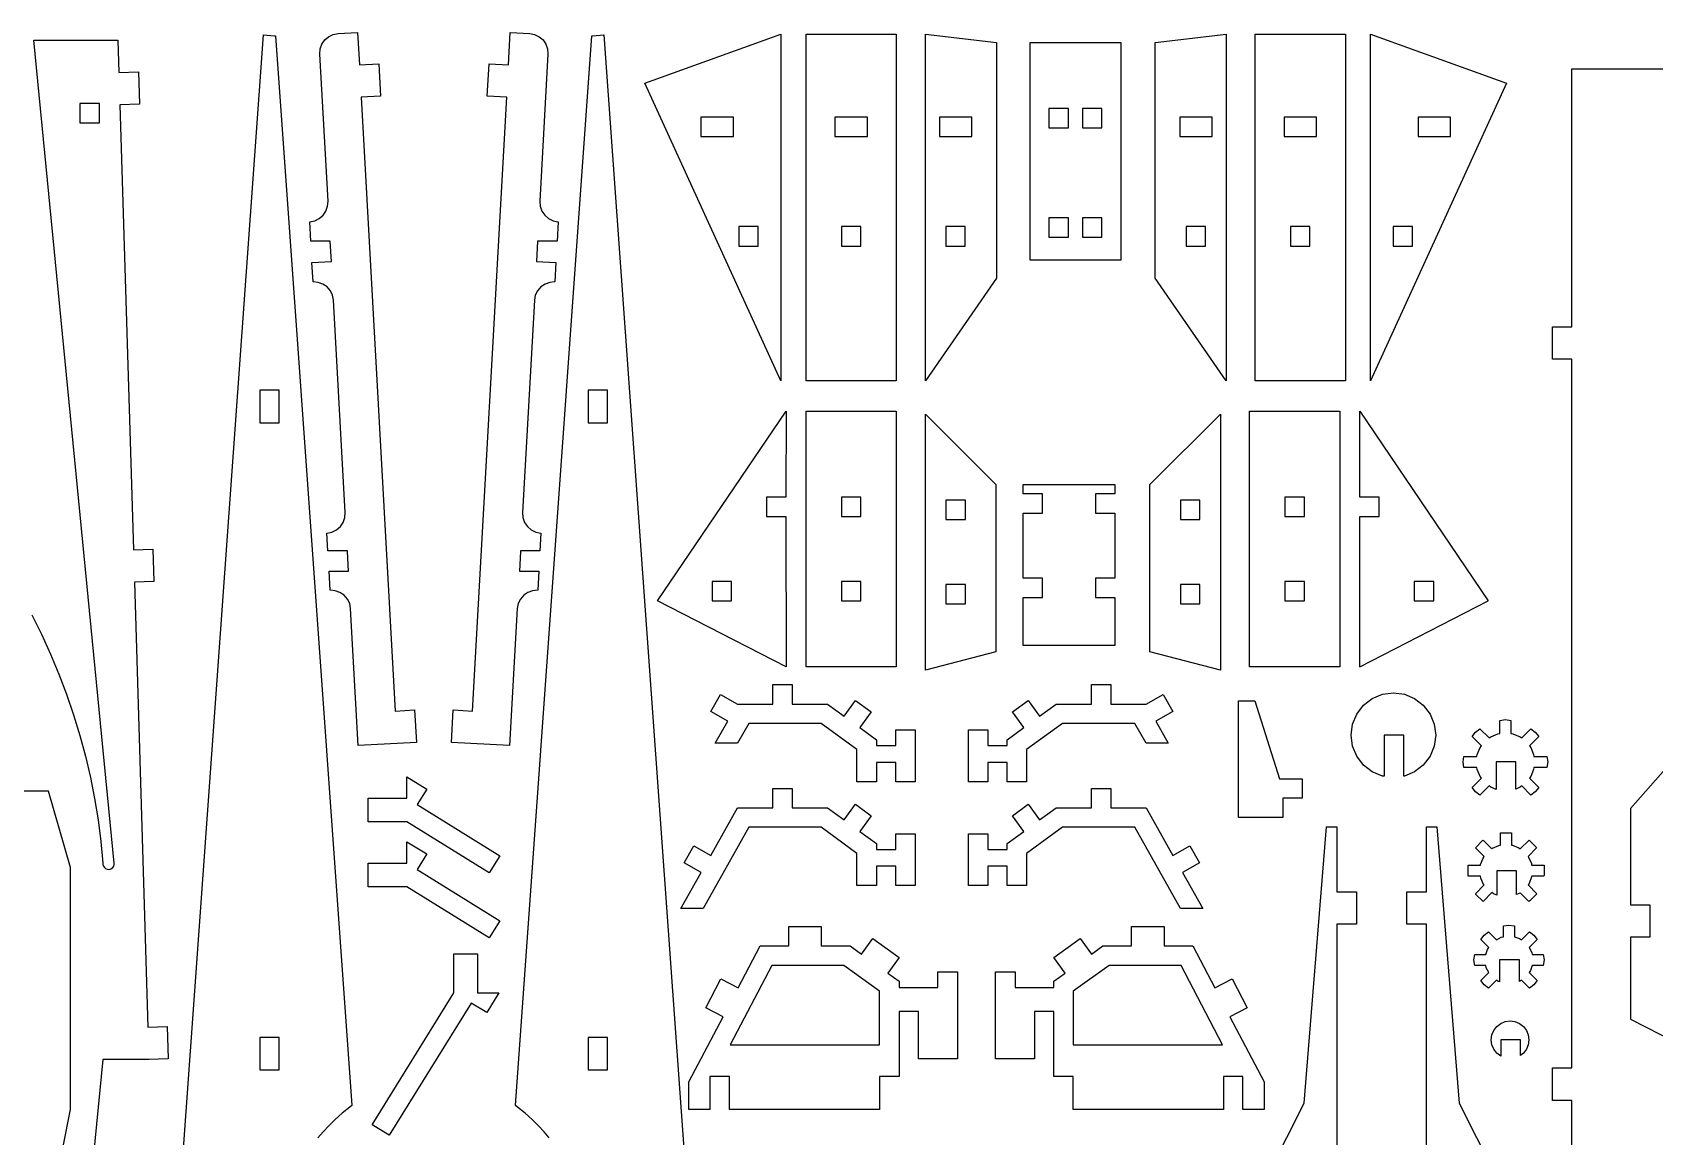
# Model space of a CAD drawing. Extents: x -3458 to 3458, y -2251 to 2251.
# Drawn here: x -363 to 2040, y -632 to 1003 of the extents above; entities that cross this region are included whole.
import ezdxf

# ---------------------------------------------------------------- set-up
doc = ezdxf.new("R2010")
doc.units = 0
doc.header["$MEASUREMENT"] = 0
doc.layers.get('0').update_dxf_attribs({"linetype": 'CONTINUOUS'})

msp = doc.modelspace()

# ---------------------------------------------------------------- linework, layer by layer
for p, q in [((-360.4, 991.4), (-235.9, 991.4)), ((-241.3, -227.3), (-360.4, 991.4)), ((-235.9, 991.4), (-234.5, 943.4)), ((-151.8, -832.1), (-20.5, 998.9)), ((-20.5, 998.9), (-3.8, 997.5)), ((-3.8, 997.5), (-2.5, 997.6)), ((-2.5, 997.6), (110.4, -586.6)), ((63.7, 978.2), (66.3, 985.3)), ((66.3, 985.3), (70.5, 991.5)), ((70.5, 991.5), (76.2, 996.4)), ((76.2, 996.4), (83, 999.6)), ((83, 999.6), (90.3, 1001)), ((90.3, 1001), (119.1, 1002.6)), ((119.1, 1002.6), (121.8, 954.7)), ((342.5, 954.7), (345.2, 1002.6)), ((345.2, 1002.6), (374, 1001)), ((353.1, -586.6), (465.9, 997.6)), ((374, 1001), (381.3, 999.6)), ((381.3, 999.6), (388.1, 996.4)), ((388.1, 996.4), (393.9, 991.5)), ((393.9, 991.5), (398.1, 985.3)), ((398.1, 985.3), (400.5, 978.2)), ((465.9, 997.6), (467.2, 997.5)), ((467.2, 997.5), (483.9, 998.9)), ((467.2, 997.5), (467.2, 997.5)), ((483.9, 998.9), (615.2, -832.1)), ((544.6, 927.7), (746, 1000)), ((746, 1000), (746, 486.9)), ((783.5, 486.9), (783.5, 1000)), ((783.5, 1000), (916.9, 1000)), ((916.9, 1000), (916.9, 486.9)), ((960.2, 486.9), (960.2, 1000)), ((960.2, 1000), (1065.3, 987.9)), ((1065.3, 987.9), (1065.3, 639)), ((1115.2, 665.5), (1115.2, 987.9)), ((1115.2, 987.9), (1249.8, 987.9)), ((1249.8, 987.9), (1249.8, 665.5)), ((1300.5, 987.9), (1405.6, 1000)), ((1300.5, 639), (1300.5, 987.9)), ((1405.6, 1000), (1405.6, 486.9)), ((1448.8, 1000), (1582.3, 1000)), ((1448.8, 486.9), (1448.8, 1000)), ((1582.3, 1000), (1582.3, 486.9)), ((1619.7, 1000), (1821.2, 927.7)), ((1619.7, 486.9), (1619.7, 1000)), ((63.2, 970.7), (63.7, 978.2)), ((75.3, 752.6), (63.2, 970.7)), ((401.1, 970.7), (389, 752.6)), ((400.5, 978.2), (401.1, 970.7)), ((-234.5, 943.4), (-205.7, 944.3)), ((-205.7, 944.3), (-204.2, 896.3)), ((121.8, 954.7), (150.5, 956.3)), ((150.5, 956.3), (153.2, 908.4)), ((311.1, 908.4), (313.8, 956.3)), ((313.8, 956.3), (342.5, 954.7)), ((1917.9, 566.9), (1917.9, 949)), ((1917.9, 949), (2116.8, 949)), ((746, 486.9), (544.6, 927.7)), ((1821.2, 927.7), (1619.7, 486.9)), ((-263.4, 897.4), (-292.3, 897.4)), ((-292.3, 897.4), (-292.3, 868.6)), ((-263.4, 868.6), (-263.4, 897.4)), ((-204.2, 896.3), (-233, 895.5)), ((-233, 895.5), (-213, 236.6)), ((153.2, 908.4), (124.4, 906.8)), ((124.4, 906.8), (174.9, -2.2)), ((289.5, -2.2), (339.9, 906.8)), ((339.9, 906.8), (311.1, 908.4)), ((1172, 890.2), (1143.2, 890.2)), ((1143.2, 890.2), (1143.2, 861.4)), ((1172, 861.4), (1172, 890.2)), ((1221.8, 890.2), (1193, 890.2)), ((1193, 890.2), (1193, 861.4)), ((1221.8, 861.4), (1221.8, 890.2)), ((-292.3, 868.6), (-263.4, 868.6)), ((675.8, 877.2), (627.7, 877.2)), ((627.7, 877.2), (627.7, 848.4)), ((675.8, 848.4), (675.8, 877.2)), ((874.2, 877.2), (826.2, 877.2)), ((826.2, 877.2), (826.2, 848.4)), ((874.2, 848.4), (874.2, 877.2)), ((1028.9, 877.2), (980.9, 877.2)), ((980.9, 877.2), (980.9, 848.4)), ((1028.9, 848.4), (1028.9, 877.2)), ((1384.9, 877.2), (1336.9, 877.2)), ((1336.9, 877.2), (1336.9, 848.4)), ((1384.9, 848.4), (1384.9, 877.2)), ((1491.5, 877.2), (1491.5, 848.4)), ((1539.5, 877.2), (1491.5, 877.2)), ((1539.5, 848.4), (1539.5, 877.2)), ((1690, 877.2), (1690, 848.4)), ((1738, 877.2), (1690, 877.2)), ((1738, 848.4), (1738, 877.2)), ((627.7, 848.4), (675.8, 848.4)), ((826.2, 848.4), (874.2, 848.4)), ((980.9, 848.4), (1028.9, 848.4)), ((1143.2, 861.4), (1172, 861.4)), ((1193, 861.4), (1221.8, 861.4)), ((1336.9, 848.4), (1384.9, 848.4)), ((1491.5, 848.4), (1539.5, 848.4)), ((1690, 848.4), (1738, 848.4)), ((72.2, 738.1), (74.7, 745.2)), ((74.7, 745.2), (75.3, 752.6)), ((389, 752.6), (389.6, 745.2)), ((389.6, 745.2), (392.1, 738.1)), ((48.1, 722.3), (55.5, 723.7)), ((49.7, 693.5), (48.1, 722.3)), ((55.5, 723.7), (62.3, 726.9)), ((62.3, 726.9), (68, 731.9)), ((68, 731.9), (72.2, 738.1)), ((392.1, 738.1), (396.3, 731.9)), ((396.3, 731.9), (402, 726.9)), ((402, 726.9), (408.8, 723.7)), ((408.8, 723.7), (416.2, 722.3)), ((416.2, 722.3), (414.6, 693.5)), ((1172, 728.2), (1143.2, 728.2)), ((1143.2, 728.2), (1143.2, 699.4)), ((1172, 699.4), (1172, 728.2)), ((1221.8, 728.2), (1193, 728.2)), ((1193, 728.2), (1193, 699.4)), ((1221.8, 699.4), (1221.8, 728.2)), ((683.9, 715.2), (683.9, 686.4)), ((712.7, 715.2), (683.9, 715.2)), ((712.7, 686.4), (712.7, 715.2)), ((864.6, 715.2), (835.8, 715.2)), ((835.8, 715.2), (835.8, 686.4)), ((864.6, 686.4), (864.6, 715.2)), ((990.4, 715.2), (990.4, 686.4)), ((1019.3, 715.2), (990.4, 715.2)), ((1019.3, 686.4), (1019.3, 715.2)), ((1143.2, 699.4), (1172, 699.4)), ((1193, 699.4), (1221.8, 699.4)), ((1375.3, 715.2), (1346.5, 715.2)), ((1346.5, 715.2), (1346.5, 686.4)), ((1375.3, 686.4), (1375.3, 715.2)), ((1529.9, 715.2), (1501.1, 715.2)), ((1501.1, 715.2), (1501.1, 686.4)), ((1529.9, 686.4), (1529.9, 715.2)), ((1653.1, 715.2), (1653.1, 686.4)), ((1681.9, 715.2), (1653.1, 715.2)), ((1681.9, 686.4), (1681.9, 715.2)), ((78.6, 693.5), (49.7, 693.5)), ((80.2, 663.5), (78.6, 693.5)), ((385.8, 693.5), (384.1, 663.5)), ((414.6, 693.5), (385.8, 693.5)), ((683.9, 686.4), (712.7, 686.4)), ((835.8, 686.4), (864.6, 686.4)), ((990.4, 686.4), (1019.3, 686.4)), ((1346.5, 686.4), (1375.3, 686.4)), ((1501.1, 686.4), (1529.9, 686.4)), ((1653.1, 686.4), (1681.9, 686.4)), ((51.5, 661.9), (80.2, 663.5)), ((53.1, 633.1), (51.5, 661.9)), ((384.1, 663.5), (412.8, 661.9)), ((412.8, 661.9), (411.2, 633.1)), ((1249.8, 665.5), (1115.2, 665.5)), ((60.6, 632.6), (53.1, 633.1)), ((67.7, 630.1), (60.6, 632.6)), ((73.9, 625.9), (67.7, 630.1)), ((78.8, 620.1), (73.9, 625.9)), ((390.5, 625.9), (385.5, 620.1)), ((396.7, 630.1), (390.5, 625.9)), ((403.7, 632.6), (396.7, 630.1)), ((411.2, 633.1), (403.7, 632.6)), ((1065.3, 639), (960.2, 486.9)), ((1405.6, 486.9), (1300.5, 639)), ((82, 613.4), (78.8, 620.1)), ((83.4, 606), (82, 613.4)), ((100.9, 291.7), (83.4, 606)), ((380.9, 606), (363.5, 291.7)), ((382.3, 613.4), (380.9, 606)), ((385.5, 620.1), (382.3, 613.4)), ((1889.1, 518.9), (1889.1, 566.9)), ((1889.1, 566.9), (1917.9, 566.9)), ((1917.9, 518.9), (1889.1, 518.9)), ((1917.9, -530.8), (1917.9, 518.9)), ((916.9, 486.9), (783.5, 486.9)), ((1582.3, 486.9), (1448.8, 486.9)), ((2.9, 472.7), (-25.9, 472.7)), ((-25.9, 472.7), (-25.9, 424.7)), ((2.9, 424.7), (2.9, 472.7)), ((489.4, 472.7), (460.6, 472.7)), ((460.6, 472.7), (460.6, 424.7)), ((489.4, 424.7), (489.4, 472.7)), ((563.4, 161), (753.7, 441.8)), ((753.7, 441.8), (753.6, 314.6)), ((783.5, 63), (783.5, 441.8)), ((783.5, 441.8), (916.9, 441.8)), ((916.9, 441.8), (916.9, 63)), ((960.2, 58.5), (960.2, 437.2)), ((960.2, 437.2), (1064.5, 333.1)), ((1397.2, 437.2), (1292.9, 333.1)), ((1397.2, 437.2), (1397.2, 58.5)), ((1440.4, 63), (1440.4, 441.8)), ((1440.4, 441.8), (1573.9, 441.8)), ((1573.9, 441.8), (1573.9, 63)), ((1603.8, 314.6), (1603.7, 441.8)), ((1603.7, 441.8), (1794, 161)), ((-25.9, 424.7), (2.9, 424.7)), ((460.6, 424.7), (489.4, 424.7)), ((753.6, 314.6), (724.9, 314.6)), ((724.9, 314.6), (724.9, 285.8)), ((864.6, 314.6), (835.8, 314.6)), ((835.8, 314.6), (835.8, 285.8)), ((864.6, 285.8), (864.6, 314.6)), ((1064.5, 333.1), (1064.5, 85.5)), ((1104.8, 319.4), (1104.8, 333.1)), ((1104.8, 333.1), (1241, 333.1)), ((1133.6, 319.4), (1104.8, 319.4)), ((1133.6, 290.6), (1133.6, 319.4)), ((1241, 319.4), (1212.2, 319.4)), ((1212.2, 319.4), (1212.2, 290.6)), ((1241, 333.1), (1241, 319.4)), ((1292.9, 85.5), (1292.9, 333.1)), ((1492.8, 314.6), (1492.8, 285.8)), ((1521.6, 314.6), (1492.8, 314.6)), ((1521.6, 285.8), (1521.6, 314.6)), ((1632.5, 314.6), (1603.8, 314.6)), ((1632.5, 285.8), (1632.5, 314.6)), ((100.3, 284.2), (100.9, 291.7)), ((363.5, 291.7), (364, 284.2)), ((1019.4, 310), (990.6, 310)), ((990.6, 310), (990.6, 281.2)), ((1019.4, 281.2), (1019.4, 310)), ((1104.8, 194.6), (1104.8, 290.6)), ((1104.8, 290.6), (1133.6, 290.6)), ((1212.2, 290.6), (1241, 290.6)), ((1241, 290.6), (1241, 194.6)), ((1338, 310), (1338, 281.2)), ((1366.8, 310), (1338, 310)), ((1366.8, 281.2), (1366.8, 310)), ((81.1, 262.7), (87.9, 266)), ((87.9, 266), (93.6, 270.9)), ((93.6, 270.9), (97.8, 277.1)), ((97.8, 277.1), (100.3, 284.2)), ((364, 284.2), (366.5, 277.1)), ((366.5, 277.1), (370.8, 270.9)), ((370.8, 270.9), (376.4, 266)), ((376.4, 266), (383.2, 262.7)), ((724.9, 285.8), (753.6, 285.8)), ((753.6, 285.8), (753.7, 63)), ((835.8, 285.8), (864.6, 285.8)), ((990.6, 281.2), (1019.4, 281.2)), ((1338, 281.2), (1366.8, 281.2)), ((1492.8, 285.8), (1521.6, 285.8)), ((1603.7, 63), (1603.8, 285.8)), ((1603.8, 285.8), (1632.5, 285.8)), ((73.7, 261.3), (81.1, 262.7)), ((75.2, 235.2), (73.7, 261.3)), ((383.2, 262.7), (390.6, 261.3)), ((390.6, 261.3), (389.1, 235.2)), ((-213, 236.6), (-184.3, 237.5)), ((-184.3, 237.5), (-182.8, 189.5)), ((104.1, 235.1), (75.2, 235.2)), ((104.1, 233.8), (104.1, 235.1)), ((105.7, 205), (104.1, 233.8)), ((360.2, 233.8), (358.7, 205)), ((389.1, 235.2), (360.2, 235.1)), ((360.2, 235.1), (360.2, 233.8)), ((78.4, 176.6), (76.8, 205.1)), ((76.8, 205.1), (105.7, 205)), ((358.7, 205), (387.5, 205.1)), ((387.5, 205.1), (385.9, 176.6)), ((1133.6, 194.6), (1104.8, 194.6)), ((1133.6, 165.8), (1133.6, 194.6)), ((1241, 194.6), (1212.2, 194.6)), ((1212.2, 194.6), (1212.2, 165.8)), ((-182.8, 189.5), (-211.6, 188.6)), ((-211.6, 188.6), (-191.6, -470.2)), ((85.9, 176), (78.4, 176.6)), ((93, 173.5), (85.9, 176)), ((99.2, 169.3), (93, 173.5)), ((104.1, 163.6), (99.2, 169.3)), ((365.1, 169.3), (360.2, 163.6)), ((371.3, 173.5), (365.1, 169.3)), ((378.4, 176), (371.3, 173.5)), ((385.9, 176.6), (378.4, 176)), ((672.9, 189.8), (644.2, 189.8)), ((644.2, 189.8), (644.2, 161)), ((672.9, 161), (672.9, 189.8)), ((835.8, 189.8), (835.8, 161)), ((864.6, 189.8), (835.8, 189.8)), ((864.6, 161), (864.6, 189.8)), ((1019.4, 185.2), (990.6, 185.2)), ((990.6, 185.2), (990.6, 156.4)), ((1019.4, 156.4), (1019.4, 185.2)), ((1366.8, 185.2), (1338, 185.2)), ((1338, 185.2), (1338, 156.4)), ((1366.8, 156.4), (1366.8, 185.2)), ((1521.6, 189.8), (1492.8, 189.8)), ((1492.8, 189.8), (1492.8, 161)), ((1521.6, 161), (1521.6, 189.8)), ((1713.2, 189.8), (1684.4, 189.8)), ((1684.4, 189.8), (1684.4, 161)), ((1713.2, 161), (1713.2, 189.8)), ((107.4, 156.8), (104.1, 163.6)), ((108.7, 149.4), (107.4, 156.8)), ((120, -53.4), (108.7, 149.4)), ((355.5, 149.4), (344.3, -53.4)), ((357, 156.8), (355.5, 149.4)), ((360.2, 163.6), (357, 156.8)), ((753.7, 63), (563.4, 161)), ((644.2, 161), (672.9, 161)), ((835.8, 161), (864.6, 161)), ((990.6, 156.4), (1019.4, 156.4)), ((1104.8, 94.9), (1104.8, 165.8)), ((1104.8, 165.8), (1133.6, 165.8)), ((1212.2, 165.8), (1241, 165.8)), ((1241, 165.8), (1241, 94.9)), ((1338, 156.4), (1366.8, 156.4)), ((1492.8, 161), (1521.6, 161)), ((1603.7, 63), (1794, 161)), ((1684.4, 161), (1713.2, 161)), ((-363.4, 140.1), (-349.1, 111.4)), ((-349.1, 111.4), (-335.8, 82.2)), ((-335.8, 82.2), (-323.4, 52.6)), ((1064.5, 85.5), (960.2, 58.5)), ((1241, 94.9), (1104.8, 94.9)), ((1397.2, 58.5), (1292.9, 85.5)), ((-323.4, 52.6), (-312.1, 22.7)), ((916.9, 63), (783.5, 63)), ((1573.9, 63), (1440.4, 63)), ((734, 8.1), (734, 36.9)), ((734, 36.9), (762.8, 36.9)), ((762.8, 36.9), (762.8, 8.1)), ((1206.2, 8.1), (1206.2, 36.9)), ((1206.2, 36.9), (1235, 36.9)), ((1235, 36.9), (1235, 8.1)), ((1637.3, 22.5), (1653.5, 24.6)), ((1653.5, 24.6), (1669.7, 22.5)), ((-312.1, 22.7), (-301.7, -7.7)), ((642.4, -2.9), (656.5, 22.1)), ((656.5, 22.1), (681.6, 8.1)), ((681.6, 8.1), (734, 8.1)), ((762.8, 8.1), (815.1, 8.1)), ((815.1, 8.1), (839.7, -9.9)), ((839.7, -9.9), (856.7, 13.4)), ((856.7, 13.4), (880, -3.6)), ((1089, -3.6), (1112.3, 13.4)), ((1112.3, 13.4), (1129.3, -9.9)), ((1129.3, -9.9), (1153.9, 8.1)), ((1153.9, 8.1), (1206.2, 8.1)), ((1235, 8.1), (1287.3, 8.1)), ((1287.3, 8.1), (1312.5, 22.1)), ((1312.5, 22.1), (1326.6, -2.9)), ((1423.9, -160), (1423.9, 12.8)), ((1423.9, 12.8), (1448, 12.8)), ((1448, 12.8), (1484.5, -102.4)), ((1599.3, -6.7), (1609.2, 6.3)), ((1609.2, 6.3), (1622.2, 16.2)), ((1622.2, 16.2), (1637.3, 22.5)), ((1669.7, 22.5), (1684.8, 16.2)), ((1684.8, 16.2), (1697.7, 6.3)), ((1697.7, 6.3), (1707.7, -6.7)), ((-301.7, -7.7), (-292.4, -38.4)), ((174.9, -2.2), (203.6, -0.6)), ((203.6, -0.6), (206.3, -48.6)), ((258, -48.6), (260.7, -0.6)), ((260.7, -0.6), (289.5, -2.2)), ((667.5, -17), (642.4, -2.9)), ((649, -50), (667.5, -17)), ((698.5, -20.7), (682, -50)), ((805.8, -20.7), (698.5, -20.7)), ((858.8, -59.4), (805.8, -20.7)), ((880, -3.6), (863, -26.8)), ((1106, -26.8), (1089, -3.6)), ((1163.2, -20.7), (1110.2, -59.4)), ((1270.5, -20.7), (1163.2, -20.7)), ((1287, -50), (1270.5, -20.7)), ((1326.6, -2.9), (1301.5, -17)), ((1301.5, -17), (1320, -50)), ((1590.9, -38), (1593, -21.8)), ((1593, -21.8), (1599.3, -6.7)), ((1707.7, -6.7), (1714, -21.8)), ((1714, -21.8), (1716.1, -38)), ((1811.3, -16.1), (1819.4, -15)), ((1811.3, -35.5), (1811.3, -16.1)), ((1819.4, -15), (1827.6, -16.1)), ((1827.6, -16.1), (1827.6, -35.5)), ((-292.4, -38.4), (-284.1, -69.3)), ((863, -26.8), (887.6, -44.8)), ((887.6, -44.8), (887.6, -53.4)), ((916.4, -30.1), (945.2, -30.1)), ((916.4, -53.4), (916.4, -30.1)), ((945.2, -30.1), (945.2, -107.1)), ((1023.8, -107.1), (1023.8, -30.1)), ((1023.8, -30.1), (1052.6, -30.1)), ((1052.6, -30.1), (1052.6, -53.4)), ((1081.4, -44.8), (1106, -26.8)), ((1081.4, -53.4), (1081.4, -44.8)), ((1593, -54.2), (1590.9, -38)), ((1639.6, -38), (1639.6, -98.6)), ((1668.8, -38), (1639.6, -38)), ((1668.8, -98.6), (1668.8, -38)), ((1716.1, -38), (1714, -54.2)), ((1770.2, -39.9), (1775.2, -33.4)), ((1783.9, -53.6), (1770.2, -39.9)), ((1775.2, -33.4), (1781.7, -28.4)), ((1781.7, -28.4), (1795.3, -42.1)), ((1795.3, -42.1), (1797.8, -40.2)), ((1797.8, -40.2), (1808.2, -35.9)), ((1808.2, -35.9), (1811.3, -35.5)), ((1827.6, -35.5), (1830.6, -35.9)), ((1830.6, -35.9), (1841.1, -40.2)), ((1841.1, -40.2), (1843.5, -42.1)), ((1843.5, -42.1), (1857.2, -28.4)), ((1868.7, -39.9), (1855, -53.6)), ((1857.2, -28.4), (1863.7, -33.4)), ((1863.7, -33.4), (1868.7, -39.9)), ((-284.1, -69.3), (-276.8, -100.5)), ((206.3, -48.6), (120, -53.4)), ((344.3, -53.4), (258, -48.6)), ((682, -50), (649, -50)), ((858.8, -107.1), (858.8, -59.4)), ((887.6, -53.4), (916.4, -53.4)), ((1052.6, -53.4), (1081.4, -53.4)), ((1110.2, -59.4), (1110.2, -107.1)), ((1320, -50), (1287, -50)), ((1599.3, -69.3), (1593, -54.2)), ((1609.2, -82.3), (1599.3, -69.3)), ((1707.7, -69.3), (1697.7, -82.3)), ((1714, -54.2), (1707.7, -69.3)), ((1756.8, -77.7), (1757.9, -69.6)), ((1757.9, -69.6), (1777.3, -69.6)), ((1777.3, -69.6), (1777.7, -66.5)), ((1777.7, -66.5), (1782, -56)), ((1782, -56), (1783.9, -53.6)), ((1855, -53.6), (1856.9, -56)), ((1856.9, -56), (1861.2, -66.5)), ((1861.2, -66.5), (1861.6, -69.6)), ((1861.6, -69.6), (1881, -69.6)), ((1881, -69.6), (1882.1, -77.7)), ((916.4, -78.3), (887.6, -78.3)), ((887.6, -78.3), (887.6, -107.1)), ((916.4, -107.1), (916.4, -78.3)), ((1081.4, -78.3), (1052.6, -78.3)), ((1052.6, -78.3), (1052.6, -107.1)), ((1081.4, -107.1), (1081.4, -78.3)), ((1622.2, -92.2), (1609.2, -82.3)), ((1637.3, -98.5), (1622.2, -92.2)), ((1684.8, -92.2), (1669.7, -98.5)), ((1697.7, -82.3), (1684.8, -92.2)), ((1757.9, -85.8), (1756.8, -77.7)), ((1777.3, -85.8), (1757.9, -85.8)), ((1777.7, -88.9), (1777.3, -85.8)), ((1782, -99.3), (1777.7, -88.9)), ((1834.8, -77.7), (1805.5, -77.7)), ((1805.5, -77.7), (1805.5, -118.3)), ((1834.8, -117.7), (1834.8, -77.7)), ((1861.2, -88.9), (1856.9, -99.3)), ((1861.6, -85.8), (1861.2, -88.9)), ((1881, -85.8), (1861.6, -85.8)), ((1882.1, -77.7), (1881, -85.8)), ((2056.4, -88), (2004.5, -146.7)), ((-276.8, -100.5), (-270.6, -132)), ((192.2, -131.5), (192.2, -99.7)), ((192.2, -99.7), (221.5, -117.8)), ((221.5, -117.8), (207.2, -140.8)), ((734, -145.6), (734, -116.8)), ((734, -116.8), (762.8, -116.8)), ((762.8, -116.8), (762.8, -145.6)), ((887.6, -107.1), (858.8, -107.1)), ((945.2, -107.1), (916.4, -107.1)), ((1052.6, -107.1), (1023.8, -107.1)), ((1110.2, -107.1), (1081.4, -107.1)), ((1206.2, -116.8), (1235, -116.8)), ((1206.2, -145.6), (1206.2, -116.8)), ((1235, -116.8), (1235, -145.6)), ((1484.5, -102.4), (1518.5, -102.4)), ((1518.5, -102.4), (1518.5, -131.2)), ((1639.6, -98.6), (1637.3, -98.5)), ((1669.7, -98.5), (1668.8, -98.6)), ((1770.2, -115.5), (1783.9, -101.8)), ((1775.2, -121.9), (1770.2, -115.5)), ((1795.3, -113.2), (1781.7, -126.9)), ((1783.9, -101.8), (1782, -99.3)), ((1797.8, -115.1), (1795.3, -113.2)), ((1805.5, -118.3), (1797.8, -115.1)), ((1841.1, -115.1), (1834.8, -117.7)), ((1843.5, -113.2), (1841.1, -115.1)), ((1857.2, -126.9), (1843.5, -113.2)), ((1856.9, -99.3), (1855, -101.8)), ((1855, -101.8), (1868.7, -115.5)), ((1868.7, -115.5), (1863.7, -121.9)), ((-338.6, -121.1), (-576.7, -121.1)), ((-306.3, -234.1), (-338.6, -121.1)), ((-270.6, -132), (-265.4, -163.6)), ((134.6, -166.4), (134.6, -131.5)), ((134.6, -131.5), (192.2, -131.5)), ((207.2, -140.8), (329.6, -216.7)), ((839.7, -163.6), (856.7, -140.3)), ((856.7, -140.3), (880, -157.3)), ((1089, -157.3), (1112.3, -140.3)), ((1112.3, -140.3), (1129.3, -163.6)), ((1518.5, -131.2), (1489.7, -131.2)), ((1489.7, -131.2), (1489.7, -160)), ((1781.7, -126.9), (1775.2, -121.9)), ((1863.7, -121.9), (1857.2, -126.9)), ((-265.4, -163.6), (-261.3, -195.4)), ((192.2, -166.4), (134.6, -166.4)), ((314, -241.9), (192.2, -166.4)), ((642.1, -216), (681.6, -145.6)), ((681.6, -145.6), (734, -145.6)), ((762.8, -145.6), (815.1, -145.6)), ((815.1, -145.6), (839.7, -163.6)), ((880, -157.3), (863, -180.6)), ((1106, -180.6), (1089, -157.3)), ((1129.3, -163.6), (1153.9, -145.6)), ((1153.9, -145.6), (1206.2, -145.6)), ((1235, -145.6), (1287.3, -145.6)), ((1287.3, -145.6), (1326.9, -216)), ((1489.7, -160), (1423.9, -160)), ((2004.5, -146.7), (2004.5, -289)), ((698.5, -174.4), (631, -294.5)), ((805.8, -174.4), (698.5, -174.4)), ((858.8, -213.1), (805.8, -174.4)), ((863, -180.6), (887.6, -198.5)), ((916.4, -207.1), (916.4, -183.9)), ((916.4, -183.9), (945.2, -183.9)), ((945.2, -183.9), (945.2, -260.8)), ((1023.8, -260.8), (1023.8, -183.9)), ((1023.8, -183.9), (1052.6, -183.9)), ((1052.6, -183.9), (1052.6, -207.1)), ((1081.4, -198.5), (1106, -180.6)), ((1163.2, -174.4), (1110.2, -213.1)), ((1270.5, -174.4), (1163.2, -174.4)), ((1338, -294.5), (1270.5, -174.4)), ((1521.5, -582.8), (1554.2, -173.8)), ((1554.2, -173.8), (1569.9, -173.8)), ((1569.9, -173.8), (1569.9, -269.8)), ((1702.3, -269.8), (1702.3, -173.8)), ((1702.3, -173.8), (1718, -173.8)), ((1718, -173.8), (1750.7, -582.8)), ((1812.3, -182.6), (1827.1, -182.4)), ((1812.3, -200.9), (1812.3, -182.6)), ((1827.1, -182.4), (1828.5, -182.7)), ((1828.5, -182.7), (1828.5, -200.8)), ((-261.3, -195.4), (-258.3, -227.3)), ((192.2, -227.5), (192.2, -195.7)), ((192.2, -195.7), (221.5, -213.8)), ((221.5, -213.8), (207.2, -236.8)), ((602.8, -227), (617, -201.9)), ((617, -201.9), (642.1, -216)), ((858.8, -260.8), (858.8, -213.1)), ((887.6, -198.5), (887.6, -207.1)), ((887.6, -207.1), (916.4, -207.1)), ((1052.6, -207.1), (1081.4, -207.1)), ((1081.4, -207.1), (1081.4, -198.5)), ((1110.2, -213.1), (1110.2, -260.8)), ((1326.9, -216), (1352, -201.9)), ((1352, -201.9), (1366.2, -227)), ((1775, -204.7), (1785.3, -194.1)), ((1787.9, -217.7), (1775, -204.7)), ((1785.3, -194.1), (1786.5, -193.4)), ((1786.5, -193.4), (1799.3, -206.2)), ((1799.3, -206.2), (1800.3, -205.4)), ((1800.3, -205.4), (1809.6, -201.3)), ((1809.6, -201.3), (1812.3, -200.9)), ((1828.5, -200.8), (1829.7, -200.9)), ((1829.7, -200.9), (1839.2, -204.6)), ((1839.2, -204.6), (1841.4, -206.3)), ((1841.4, -206.3), (1854.4, -193.3)), ((1865.7, -204.9), (1853, -217.6)), ((1854.4, -193.3), (1865, -203.6)), ((1865, -203.6), (1865.7, -204.9)), ((-306.3, -592.2), (-306.3, -234.1)), ((-258.3, -227.3), (-258.2, -229.7)), ((-258.2, -229.7), (-257.4, -231.9)), ((-257.4, -231.9), (-256.1, -233.9)), ((-256.1, -233.9), (-254.3, -235.4)), ((-254.3, -235.4), (-252.1, -236.4)), ((-252.1, -236.4), (-249.8, -236.7)), ((-249.8, -236.7), (-247.5, -236.4)), ((-247.5, -236.4), (-245.3, -235.4)), ((-245.3, -235.4), (-243.5, -233.9)), ((-243.5, -233.9), (-242.2, -231.9)), ((-242.2, -231.9), (-241.4, -229.7)), ((-241.4, -229.7), (-241.3, -227.3)), ((134.6, -262.4), (134.6, -227.5)), ((134.6, -227.5), (192.2, -227.5)), ((207.2, -236.8), (329.6, -312.7)), ((329.6, -216.7), (314, -241.9)), ((627.9, -241.1), (602.8, -227)), ((916.4, -232), (887.6, -232)), ((887.6, -232), (887.6, -260.8)), ((916.4, -260.8), (916.4, -232)), ((1081.4, -232), (1052.6, -232)), ((1052.6, -232), (1052.6, -260.8)), ((1081.4, -260.8), (1081.4, -232)), ((1366.2, -227), (1341.1, -241.1)), ((1764.1, -232), (1764.4, -230.6)), ((1764.3, -246.8), (1764.1, -232)), ((1764.4, -230.6), (1782.5, -230.6)), ((1782.5, -230.6), (1782.6, -229.4)), ((1782.6, -229.4), (1786.3, -220)), ((1786.3, -220), (1787.9, -217.7)), ((1835.8, -238.7), (1806.5, -238.7)), ((1806.5, -238.7), (1806.5, -274.7)), ((1835.8, -274.1), (1835.8, -238.7)), ((1853, -217.6), (1853.7, -218.6)), ((1853.7, -218.6), (1857.8, -227.9)), ((1857.8, -227.9), (1858.2, -230.6)), ((1858.2, -230.6), (1876.6, -230.6)), ((1876.6, -230.6), (1876.8, -245.4)), ((192.2, -262.4), (134.6, -262.4)), ((314, -337.9), (192.2, -262.4)), ((597.9, -294.5), (627.9, -241.1)), ((887.6, -260.8), (858.8, -260.8)), ((945.2, -260.8), (916.4, -260.8)), ((1052.6, -260.8), (1023.8, -260.8)), ((1110.2, -260.8), (1081.4, -260.8)), ((1341.1, -241.1), (1371.1, -294.5)), ((1782.6, -246.8), (1764.3, -246.8)), ((1775, -272.7), (1787.9, -259.8)), ((1783, -249.6), (1782.6, -246.8)), ((1787.1, -258.9), (1783, -249.6)), ((1787.9, -259.8), (1787.1, -258.9)), ((1854.5, -257.5), (1852.9, -259.7)), ((1852.9, -259.7), (1865.9, -272.7)), ((1858.2, -248), (1854.5, -257.5)), ((1858.3, -246.8), (1858.2, -248)), ((1876.4, -246.8), (1858.3, -246.8)), ((1876.8, -245.4), (1876.4, -246.8)), ((1569.9, -269.8), (1598.7, -269.8)), ((1598.7, -269.8), (1598.7, -317.8)), ((1673.5, -317.8), (1673.5, -269.8)), ((1673.5, -269.8), (1702.3, -269.8)), ((1775.4, -273.2), (1775, -272.7)), ((1775.8, -273.8), (1775.4, -273.2)), ((1786.4, -284.2), (1775.8, -273.8)), ((1799.4, -271.2), (1786.4, -284.2)), ((1801.6, -272.8), (1799.4, -271.2)), ((1806.5, -274.7), (1801.6, -272.8)), ((1840.6, -272), (1835.8, -274.1)), ((1841.5, -271.3), (1840.6, -272)), ((1854.3, -284.1), (1841.5, -271.3)), ((1855.5, -283.3), (1854.3, -284.1)), ((1865.9, -272.7), (1855.5, -283.3)), ((631, -294.5), (597.9, -294.5)), ((1371.1, -294.5), (1338, -294.5)), ((2004.5, -289), (2033.3, -289)), ((2033.3, -289), (2033.3, -337)), ((329.6, -312.7), (314, -337.9)), ((757.9, -350.1), (757.9, -321.3)), ((757.9, -321.3), (805.9, -321.3)), ((805.9, -321.3), (805.9, -350.1)), ((1265.7, -350.1), (1265.7, -321.3)), ((1265.7, -321.3), (1313.7, -321.3)), ((1313.7, -321.3), (1313.7, -350.1)), ((1598.7, -317.8), (1569.9, -317.8)), ((1569.9, -317.8), (1569.9, -697)), ((1702.3, -317.8), (1673.5, -317.8)), ((1702.3, -697), (1702.3, -317.8)), ((1783, -340.8), (1788, -334.3)), ((1788, -334.3), (1794.5, -329.3)), ((1794.5, -329.3), (1806.1, -340.9)), ((1816.6, -320.1), (1824.7, -319.1)), ((1816.6, -336.7), (1816.6, -320.1)), ((1824.7, -319.1), (1832.8, -320.1)), ((1832.8, -320.1), (1832.8, -336.5)), ((1843.2, -341), (1854.9, -329.3)), ((1854.9, -329.3), (1861.3, -334.3)), ((1861.3, -334.3), (1866.3, -340.8)), ((682.7, -412.3), (715.2, -350.1)), ((715.2, -350.1), (757.9, -350.1)), ((805.9, -350.1), (848.7, -350.1)), ((848.7, -350.1), (865.5, -362.2)), ((865.5, -362.2), (882.3, -338.9)), ((882.3, -338.9), (921.2, -367)), ((1150.5, -367), (1189.3, -338.9)), ((1189.3, -338.9), (1206.2, -362.2)), ((1206.2, -362.2), (1223, -350.1)), ((1223, -350.1), (1265.7, -350.1)), ((1313.7, -350.1), (1356.5, -350.1)), ((1356.5, -350.1), (1389, -412.3)), ((1794.7, -352.4), (1783, -340.8)), ((1790.2, -362.9), (1792.9, -355.2)), ((1792.9, -355.2), (1794.7, -352.4)), ((1806.1, -340.9), (1813.3, -337.3)), ((1813.3, -337.3), (1816.6, -336.7)), ((1832.8, -336.5), (1840.5, -339.1)), ((1840.5, -339.1), (1843.2, -341)), ((1866.3, -340.8), (1854.7, -352.3)), ((1854.7, -352.3), (1858.3, -359.6)), ((1858.3, -359.6), (1859, -362.9)), ((2033.3, -337), (2004.5, -337)), ((2004.5, -337), (2004.5, -458.7)), ((261.8, -419.6), (261.8, -362)), ((261.8, -362), (296.7, -362)), ((296.7, -362), (296.7, -419.6)), ((732.7, -378.9), (671.2, -496.4)), ((839.4, -378.9), (732.7, -378.9)), ((892.3, -417.2), (839.4, -378.9)), ((921.2, -367), (904.4, -390.4)), ((1167.3, -390.4), (1150.5, -367)), ((1232.3, -378.9), (1179.3, -417.2)), ((1339, -378.9), (1232.3, -378.9)), ((1400.5, -496.4), (1339, -378.9)), ((1772.8, -370.9), (1773.9, -362.9)), ((1773.9, -379.1), (1772.8, -370.9)), ((1773.9, -362.9), (1790.2, -362.9)), ((1790.4, -379.1), (1773.9, -379.1)), ((1791, -382.3), (1790.4, -379.1)), ((1794.6, -389.6), (1791, -382.3)), ((1840.1, -370.9), (1810.8, -370.9)), ((1810.8, -370.9), (1810.8, -403.4)), ((1840.1, -402.6), (1840.1, -370.9)), ((1859.1, -379.1), (1856.5, -386.7)), ((1859, -362.9), (1875.5, -362.9)), ((1875.5, -379.1), (1859.1, -379.1)), ((1875.5, -362.9), (1876.6, -370.9)), ((1876.6, -370.9), (1875.5, -379.1)), ((634.9, -441.6), (657.1, -399)), ((657.1, -399), (682.7, -412.3)), ((904.4, -390.4), (921.1, -402.5)), ((921.1, -402.5), (921.1, -411.7)), ((978.7, -411.7), (978.7, -388.3)), ((978.7, -388.3), (1007.5, -388.3)), ((1007.5, -388.3), (1007.5, -517.1)), ((1064.2, -517.1), (1064.2, -388.3)), ((1064.2, -388.3), (1093, -388.3)), ((1093, -388.3), (1093, -411.7)), ((1150.6, -402.5), (1167.3, -390.4)), ((1150.6, -411.7), (1150.6, -402.5)), ((1389, -412.3), (1414.5, -399)), ((1414.5, -399), (1436.8, -441.6)), ((1783, -401.1), (1794.6, -389.6)), ((1788, -407.6), (1783, -401.1)), ((1794.5, -412.6), (1788, -407.6)), ((1806.2, -400.9), (1794.5, -412.6)), ((1808.9, -402.8), (1806.2, -400.9)), ((1810.8, -403.4), (1808.9, -402.8)), ((1843.3, -401), (1840.1, -402.6)), ((1854.9, -412.6), (1843.3, -401)), ((1856.5, -386.7), (1854.7, -389.5)), ((1854.7, -389.5), (1866.3, -401.1)), ((1861.3, -407.6), (1854.9, -412.6)), ((1866.3, -401.1), (1861.3, -407.6)), ((140.8, -614.8), (261.8, -419.6)), ((296.7, -419.6), (328.5, -419.7)), ((328.5, -419.7), (310.4, -448.9)), ((892.3, -496.4), (892.3, -417.2)), ((921.1, -411.7), (978.7, -411.7)), ((1093, -411.7), (1150.6, -411.7)), ((1179.3, -417.2), (1179.3, -496.4)), ((287.4, -434.6), (166, -630.4)), ((310.4, -448.9), (287.4, -434.6)), ((609.9, -551.5), (660.4, -454.9)), ((660.4, -454.9), (634.9, -441.6)), ((949.9, -447.3), (921.1, -447.3)), ((921.1, -447.3), (921.1, -543.2)), ((949.9, -517.1), (949.9, -447.3)), ((1150.6, -447.3), (1121.7, -447.3)), ((1121.7, -447.3), (1121.7, -517.1)), ((1150.6, -543.2), (1150.6, -447.3)), ((1436.8, -441.6), (1411.2, -454.9)), ((1411.2, -454.9), (1461.8, -551.5)), ((-191.6, -470.2), (-162.9, -469.3)), ((-162.9, -469.3), (-161.4, -517.3)), ((1799.4, -481.9), (1802.2, -475.2)), ((1802.2, -475.2), (1806.6, -469.4)), ((1806.6, -469.4), (1812.4, -465)), ((1812.4, -465), (1819.1, -462.2)), ((1819.1, -462.2), (1826.3, -461.2)), ((1826.3, -461.2), (1833.5, -462.2)), ((1833.5, -462.2), (1840.2, -465)), ((1840.2, -465), (1846, -469.4)), ((1846, -469.4), (1850.4, -475.2)), ((1850.4, -475.2), (1853.2, -481.9)), ((2004.5, -458.7), (2131.8, -523.9)), ((2.9, -485.7), (-25.9, -485.7)), ((-25.9, -485.7), (-25.9, -533.7)), ((2.9, -533.7), (2.9, -485.7)), ((489.4, -485.7), (460.6, -485.7)), ((460.6, -485.7), (460.6, -533.7)), ((489.4, -533.7), (489.4, -485.7)), ((671.2, -496.4), (892.3, -496.4)), ((1179.3, -496.4), (1400.5, -496.4)), ((1798.5, -489.1), (1799.4, -481.9)), ((1799.4, -496.3), (1798.5, -489.1)), ((1802.2, -503), (1799.4, -496.3)), ((1806.6, -508.8), (1802.2, -503)), ((1841.7, -489.1), (1812.4, -489.1)), ((1812.4, -489.1), (1812.4, -513.2)), ((1841.7, -512.1), (1841.7, -489.1)), ((1850.4, -503), (1846, -508.8)), ((1853.2, -496.3), (1850.4, -503)), ((1853.2, -481.9), (1854.1, -489.1)), ((1854.1, -489.1), (1853.2, -496.3)), ((-258.3, -518.2), (-294.1, -882.6)), ((-190.2, -518.2), (-258.3, -518.2)), ((-161.4, -517.3), (-190.2, -518.2)), ((1007.5, -517.1), (949.9, -517.1)), ((1121.7, -517.1), (1064.2, -517.1)), ((1812.4, -513.2), (1806.6, -508.8)), ((1846, -508.8), (1841.7, -512.1)), ((-25.9, -533.7), (2.9, -533.7)), ((460.6, -533.7), (489.4, -533.7)), ((609.9, -592.4), (609.9, -551.5)), ((669.9, -543.2), (641.1, -543.2)), ((641.1, -543.2), (641.1, -592.4)), ((669.9, -592.4), (669.9, -543.2)), ((921.1, -543.2), (892.3, -543.2)), ((892.3, -543.2), (892.3, -592.4)), ((1179.3, -543.2), (1150.6, -543.2)), ((1179.3, -592.4), (1179.3, -543.2)), ((1430.6, -543.2), (1401.8, -543.2)), ((1401.8, -543.2), (1401.8, -592.4)), ((1430.6, -592.4), (1430.6, -543.2)), ((1461.8, -551.5), (1461.8, -592.4)), ((1889.1, -578.8), (1889.1, -530.8)), ((1889.1, -530.8), (1917.9, -530.8)), ((-317.1, -647.3), (-306.3, -592.2)), ((96.2, -597.9), (85.8, -607.1)), ((107.5, -588.7), (96.2, -597.9)), ((110.4, -586.6), (107.5, -588.7)), ((355.9, -588.7), (353.1, -586.6)), ((367.2, -597.9), (355.9, -588.7)), ((377.6, -607.1), (367.2, -597.9)), ((641.1, -592.4), (609.9, -592.4)), ((892.3, -592.4), (669.9, -592.4)), ((1401.8, -592.4), (1179.3, -592.4)), ((1396.2, -828.6), (1521.5, -582.8)), ((1461.8, -592.4), (1430.6, -592.4)), ((1750.7, -582.8), (1876, -828.6)), ((1917.9, -578.8), (1889.1, -578.8)), ((1917.9, -1142.2), (1917.9, -578.8)), ((76.4, -616.3), (67.9, -625.4)), ((85.8, -607.1), (76.4, -616.3)), ((166, -630.4), (140.8, -614.8)), ((387.1, -616.3), (377.6, -607.1)), ((395.6, -625.4), (387.1, -616.3)), ((67.9, -625.4), (60.3, -634.5)), ((403.1, -634.5), (395.6, -625.4))]:
    msp.add_line(p, q)

doc.saveas('drawing.dxf')
